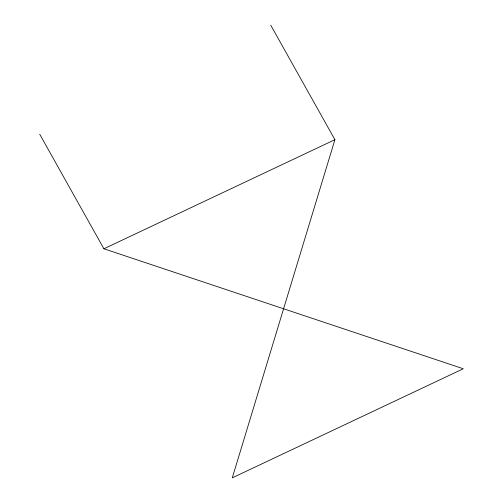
<?xml version="1.0" encoding="UTF-8"?>
<svg xmlns="http://www.w3.org/2000/svg" width="503" height="503" viewBox="0 0 503 503"><rect width="100%" height="100%" fill="white"/><g stroke="black" fill="none" stroke-linecap="round" stroke-linejoin="round"><path stroke-width="0.75" d="M270.721 25.15L334.904 139.689L232.279 477.85L463.282 368.762L103.907 248.778L39.718 134.238M103.907 248.778L334.904 139.689"/></g></svg>
